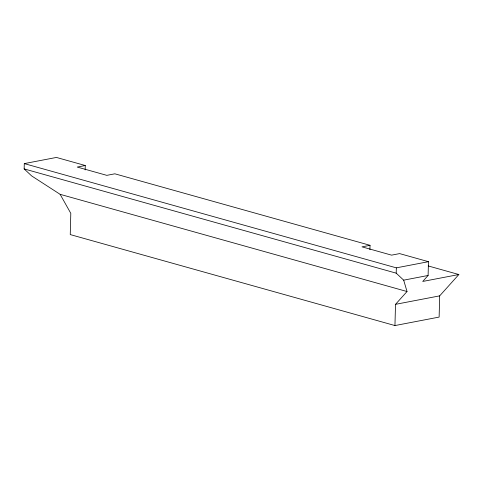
<?xml version="1.0" encoding="UTF-8"?>
<svg xmlns="http://www.w3.org/2000/svg" width="483" height="483" viewBox="0 0 483 483"><rect width="100%" height="100%" fill="white"/><g stroke="black" fill="none" stroke-linecap="round" stroke-linejoin="round"><path stroke-width="0.72" d="M428.173 265.928L458.85 274.525L439.681 295.862L439.125 317.083L394.949 325.56L395.511 304.338L407.024 291.527L60.127 194.323L31.636 175.915L24.15 168.911L24.289 163.604L56.42 157.44L85.268 165.518L85.153 169.907M369.918 249.705L370.032 245.31L114.851 173.808L106.821 175.353L77.238 167.064L85.268 165.518M407.024 291.527L403.679 280.164L396.193 273.161L396.332 267.854L24.289 163.604M458.85 274.525L422.728 281.45L428.101 275.473L428.463 261.683L399.616 253.605L391.586 255.145L362.002 246.855L370.032 245.31M396.332 267.854L428.463 261.683M403.679 280.164L428.101 275.473M395.511 304.338L439.681 295.862M24.15 168.911L396.193 273.161M394.949 325.56L70.246 234.581L70.802 213.359L60.127 194.323"/></g></svg>
